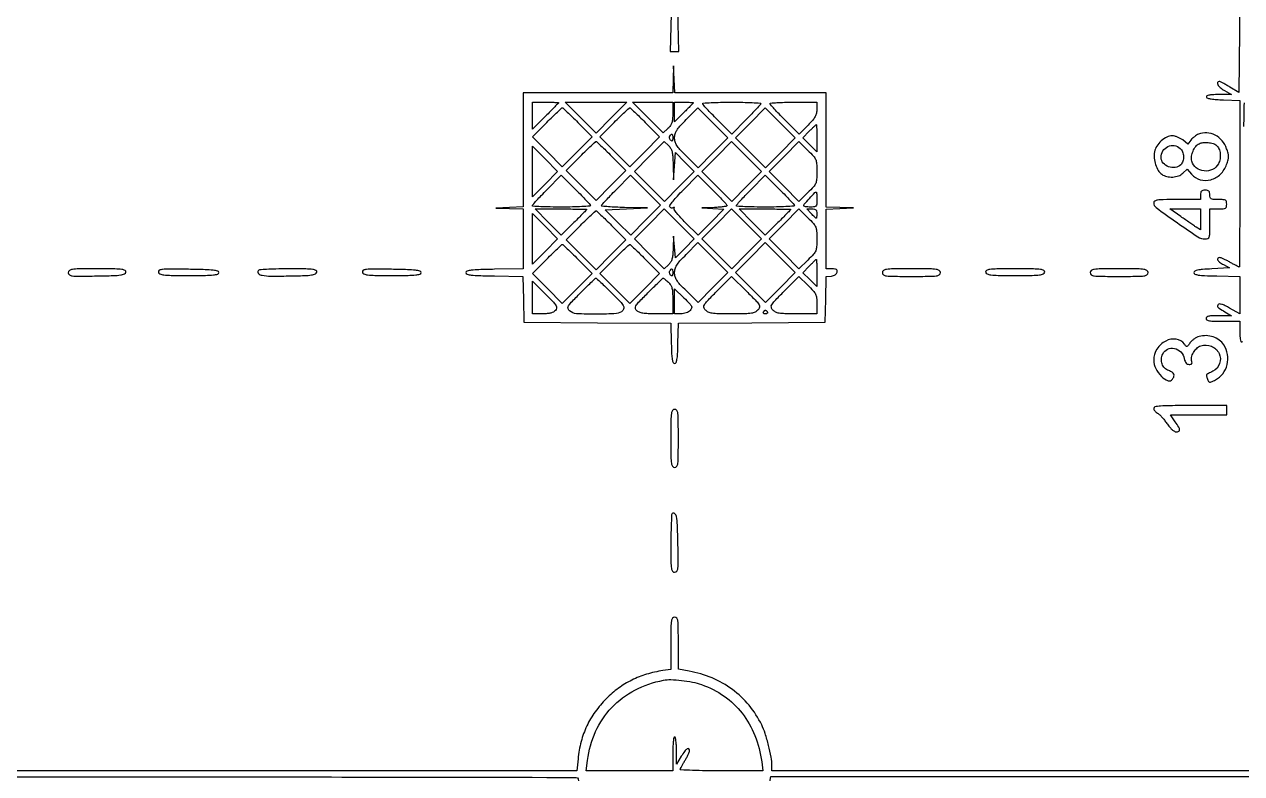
# Model space of a CAD drawing. Extents: x 0 to 836, y 5 to 589.
# Drawn here: x 194.6 to 249.7, y 197 to 230.8 of the extents above; entities that cross this region are included whole.
import ezdxf

# ---------------------------------------------------------------- set-up
doc = ezdxf.new("R2010")
doc.units = 0
doc.header["$MEASUREMENT"] = 0

msp = doc.modelspace()

# ---------------------------------------------------------------- linework, layer by layer
for points in [[(201.712326, 537.783562, -0.000001), (217.055896, 537.76491, -0.426088)], [(546.939, 229.3929, -0.000106), (546.943559, 250.949215, -0.000176), (546.957638, 269.095817, -0.000001), (546.976289, 285.583213, -0.415883)], [(836.0595, 588.6891), (420.497259, 588.710259, 0.000013), (261.145696, 588.714318, 0.000021), (126.989856, 588.708632), (4.934769, 588.698274, 0.19889), (4.878609, 588.675009, 0.198853), (4.855343, 588.618859), (4.83877, 516.273901, 0.000036), (4.826254, 436.744061, 0.000021), (4.8222, 342.282364), (4.8222, 95.946129), (4.469225, 95.920114, 0.031904), (4.160456, 95.877435, 0.315999), (4.075312, 95.787407, 0.415411), (4.137995, 95.703578, 0.035338), (4.43445, 95.6826), (4.8222, 95.6826), (4.8222, 50.2101), (4.8222, 4.7376), (420.462, 4.7376), (836.1018, 4.7376)], [(201.712326, 185.847562, -0.000001), (217.055896, 185.82891, -0.426088)], [(604.852986, 529.408162, -0.000002), (620.423836, 529.389509, -0.550615)], [(238.738155, 529.614638, -0.000002), (224.300981, 529.63329, -0.415836)], [(308.18842, 529.408162, -0.000002), (322.638019, 529.38951, -0.415836)], [(531.796111, 538.074638, -0.000002), (517.6951, 538.093291, -0.426056)], [(413.368417, 538.074638, -0.000002), (399.676779, 538.093291, -0.415815)], [(180.30375, 233.436491, -0.000037), (194.394891, 233.420726, -0.000061), (206.267293, 233.405114, -0.000001), (217.051222, 233.389599, -0.0589)], [(77.850638, 481.579418, -0.000002), (77.869294, 494.031443, -0.550517)], [(336.166934, 548.220763, -0.000002), (326.827688, 548.233536, -0.413812)], [(77.644162, 421.684687, -0.000002), (77.625507, 409.236574, -0.415775)], [(260.324089, 280.728444, -0.000002), (260.333986, 287.287743, -0.41377)], [(77.841889, 210.212758, -0.000002), (77.851786, 217.49274, -0.413814)], [(353.273145, 235.606241, -0.000004), (353.25667, 227.850838, -0.413589)], [(304.989363, 242.360362, -0.000006), (312.653939, 242.341698, -0.425725)], [(304.989363, 233.308162, -0.000006), (312.653939, 233.289498, -0.425725)], [(246.779884, 233.326633, -0.000009), (249.52495, 233.301758, -0.196554)], [(113.24454, 196.8219), (166.4357, 196.843117, -0.000076), (194.129329, 196.849978, -0.000422), (208.979583, 196.838892, -0.000018), (219.573002, 196.821664, -0.339554), (219.654984, 196.758517, -0.005474), (219.671246, 196.694514, -0.000736), (219.703767, 196.559527, -0.00085), (219.741804, 196.399412, -0.000716), (219.781561, 196.2297, 0.075333), (220.222458, 195.122809, 0.069307), (220.981489, 194.160464, 0.068572), (221.983103, 193.433781, 0.070968), (223.1325, 193.015501, 0.015857), (223.636266, 192.926116, 0.036107), (224.021422, 192.898448, 0.036146), (224.406305, 192.926491, 0.015922), (224.9091, 193.016339, 0.07402), (226.078511, 193.451767, 0.069028), (227.101823, 194.216936, 0.070107), (227.865049, 195.218987, 0.08096), (228.275628, 196.345973), (228.374113, 196.8642), (273.436809, 196.8642)], [(249.556869, 231.568853, -0.000815), (249.550023, 230.509432), (249.5277, 227.750808), (249.1261, 228.000804, 0.008772), (248.966093, 228.096555, 0.011749), (248.817545, 228.177364, 0.009014), (248.691696, 228.239198, 0.110108), (248.63965, 228.2508, 0.290106), (248.569233, 228.206189, 0.247719), (248.573185, 228.117004, 0.087242), (248.686122, 227.984002, 0.040002), (248.872878, 227.852695), (249.1893, 227.66609), (248.6112, 227.662345, 0.009126), (248.334838, 227.655509, 0.039013), (248.171225, 227.63562, 0.08811), (248.086138, 227.602155, 0.348167), (248.068127, 227.55285, 0.245891), (248.119079, 227.503569, 0.029679), (248.27621, 227.467247, 0.024548), (248.508059, 227.439586, 0.009086), (248.836577, 227.422656), (249.57, 227.398213), (249.57, 223.636806, -0.000839), (249.567581, 222.194493, -0.001399), (249.560111, 220.980313, -0.000079), (249.550172, 219.889109, -0.411502), (249.536335, 219.8754, -0.118776), (249.512961, 219.881032, -0.002401), (249.404405, 219.937229, -0.005535), (249.27802, 220.00522, -0.003675), (249.134485, 220.085881, 0.011167), (248.985764, 220.166549, 0.013731), (248.84339, 220.234832, 0.012176), (248.721804, 220.285579, 0.090598), (248.66055, 220.297381, 0.192997), (248.578819, 220.265524, 0.340288), (248.567757, 220.197762, 0.109392), (248.657425, 220.09388, 0.035201), (248.82975, 219.983323), (249.1047, 219.8331), (248.301, 219.7908, 0.00615), (247.885197, 219.763783, 0.03259), (247.65945, 219.731432, 0.069608), (247.536837, 219.687162, 0.27819), (247.4973, 219.6216, 0.308769), (247.543014, 219.554632, 0.05719), (247.695134, 219.51439, 0.026199), (247.977735, 219.488325, 0.004167), (248.53365, 219.470946), (249.57, 219.447192), (249.57, 218.603073), (249.57, 217.758953), (249.112102, 218.017375, 0.013355), (248.904597, 218.127284, 0.038063), (248.753147, 218.188531, 0.059741), (248.64844, 218.208546, 0.278577), (248.596031, 218.18167, 0.076687), (248.565711, 218.110057, 0.251534), (248.577785, 218.06185, 0.069626), (248.641279, 218.009071, 0.002903), (248.8932, 217.855078), (249.1893, 217.676432), (248.61825, 217.676116, 0.008923), (248.324885, 217.670718, 0.04577), (248.163578, 217.650003, 0.10575), (248.078316, 217.610909, 0.236826), (248.0472, 217.5489, 0.273642), (248.085075, 217.484877, 0.084509), (248.19525, 217.446675, 0.035355), (248.405014, 217.4268, 0.005946), (248.8086, 217.422), (249.57, 217.422), (249.57, 216.9567, 0.017105), (249.576104, 216.778334, 0.027868), (249.594851, 216.628082, 0.026982), (249.621519, 216.516109, 0.332234), (249.6546, 216.4914, 0.324203), (249.687596, 216.515308, 0.030638)], [(249.757838, 226.216795, -0.000282), (249.776652, 227.293067, -0.421127)], [(273.465667, 197.118), (228.42, 197.118), (228.418531, 197.35065, 0.043873), (228.382351, 197.734397, 0.015954), (228.266418, 198.268878, 0.016173), (228.114019, 198.803193, 0.036222), (227.956535, 199.194522, 0.059134), (227.386499, 200.077732, 0.060864), (226.630461, 200.793356, 0.060105), (225.715275, 201.312869, 0.055235), (224.67645, 201.61821), (224.19, 201.704479), (224.19, 202.879839, 0.002456), (224.186373, 203.61844, 0.0333), (224.165805, 203.88713, 0.12777), (224.114843, 204.008636, 0.234011), (224.0208, 204.0552, 0.234211), (223.926748, 204.008587, 0.127626), (223.875791, 203.88693, 0.033257), (223.855226, 203.617907, 0.002451), (223.8516, 202.878236), (223.8516, 201.701272), (223.49205, 201.645712, 0.034899), (222.750873, 201.477569, 0.041812), (222.085641, 201.214617, 0.042614), (221.483865, 200.849642, 0.038779), (220.931976, 200.37731, 0.040409), (220.428066, 199.784631, 0.046108), (220.050733, 199.143131, 0.045737), (219.795099, 198.43876, 0.038678), (219.65364, 197.658792), (219.598234, 197.118), (166.481117, 197.118)], [(164.7585, 185.8662, -0.000114), (184.822427, 185.861641, -0.00019)]]:
    msp.add_lwpolyline(points, format="xyb")
msp.add_lwpolyline([(223.870889, 231.31755), (223.827127, 229.6044), (224.022032, 229.6044), (224.216938, 229.6044), (224.16343, 231.5079)])
for points in [[(223.95301, 228.35655), (223.9362, 227.7432), (220.5522, 227.7432), (217.1682, 227.7432), (217.1682, 225.166606), (217.1682, 222.590013), (216.55485, 222.560816), (215.9415, 222.53162), (216.55485, 222.51481), (217.1682, 222.498), (217.1682, 221.146603), (217.1682, 219.795207), (215.87805, 219.771853, 0.003143), (215.174777, 219.754701, 0.021321), (214.827967, 219.729232, 0.043757), (214.639019, 219.690262, 0.331373), (214.5879, 219.6216, 0.331183), (214.63897, 219.552954, 0.043874), (214.827534, 219.513974, 0.021361), (215.173688, 219.488505, 0.003151), (215.875464, 219.47136), (217.163027, 219.448021), (217.186764, 218.41386), (217.2105, 217.3797), (220.528198, 217.357571), (223.845896, 217.335441), (223.869898, 216.426971, 0.00497), (223.887419, 215.945243, 0.029585), (223.913898, 215.695062, 0.065863), (223.954822, 215.560935, 0.293823), (224.0208, 215.5185, 0.293823), (224.086778, 215.560935, 0.065863), (224.127702, 215.695062, 0.029585), (224.154181, 215.945243, 0.00497), (224.171702, 216.426971), (224.195704, 217.335441), (227.513402, 217.357571), (230.8311, 217.3797), (230.854811, 218.410678), (230.878522, 219.441656), (231.107887, 219.468178, 0.051334), (231.202909, 219.489197, 0.069009), (231.281877, 219.528133, 0.080854), (231.337738, 219.580933, 0.116723), (231.36533, 219.64275, 0.098731), (231.364655, 219.714438, 0.201779), (231.333262, 219.759891, 0.117421), (231.263084, 219.784272, 0.025155), (231.133403, 219.7908), (230.8734, 219.7908), (230.8734, 221.140694), (230.8734, 222.490587), (231.48675, 222.519784), (232.1001, 222.54898), (231.48675, 222.56579), (230.8734, 222.5826), (230.8734, 225.1629), (230.8734, 227.7432), (227.450806, 227.7432), (224.028213, 227.7432), (223.999016, 228.35655), (223.96982, 228.9699)], [(218.7756, 227.296781, -0.194302), (218.769159, 227.280832, -0.000516), (218.601641, 227.107616, -0.003019), (218.410437, 226.912684, -0.001865), (218.1834, 226.6857), (217.5912, 226.098038), (217.5912, 226.709119), (217.5912, 227.3202), (218.1834, 227.3202, -0.003706), (218.410476, 227.318517, -0.006175), (218.601641, 227.313321, -0.001528), (218.76651, 227.306296, -0.400909)], [(223.9362, 226.827347, -0.015521), (223.927726, 226.554443, -0.059447), (223.8972, 226.387477, -0.081675), (223.833997, 226.260733, -0.047797), (223.721729, 226.133009), (223.507258, 225.931524), (222.81292, 226.625862), (222.118582, 227.3202), (223.027391, 227.3202), (223.9362, 227.3202)], [(224.8668, 227.29587, -0.192405), (224.860286, 227.279569, -0.001068), (224.742544, 227.156299, -0.004361), (224.605956, 227.016372, -0.002731), (224.4438, 226.8549), (224.0208, 226.438261), (224.0208, 226.87923), (224.0208, 227.3202), (224.4438, 227.3202, -0.005392), (224.605995, 227.318451, -0.008972), (224.742544, 227.313053, -0.003201), (224.857644, 227.305693, -0.393782)], [(227.9124, 227.258622, -0.183897), (227.89709, 227.218404, -0.002578), (227.720369, 227.021968, -0.006796), (227.509239, 226.795954, -0.004375), (227.258679, 226.539465), (226.604957, 225.881887), (225.947379, 226.535609, -0.004676), (225.695346, 226.790894, -0.007234), (225.482964, 227.016521, -0.002893), (225.305997, 227.212323, -0.184328), (225.2898, 227.254765, -0.39688), (225.314756, 227.281254, -0.002421), (225.674994, 227.300979, -0.007788), (226.098293, 227.315497, -0.004677), (226.6011, 227.3202, -0.004401), (227.103909, 227.315774, -0.00733), (227.527206, 227.302111, -0.002147), (227.888795, 227.283575, -0.398046)], [(230.4504, 227.005856, -0.052239), (230.43147, 226.825162, -0.074575), (230.375105, 226.67434, -0.053097), (230.261667, 226.512934, -0.014781), (230.051083, 226.286099), (229.651766, 225.880685), (228.993583, 226.535008, -0.004672), (228.741318, 226.790524, -0.007228), (228.528741, 227.016345, -0.002889), (228.3516, 227.21232, -0.184343), (228.3354, 227.254765, -0.39196), (228.359834, 227.281146, -0.003693), (228.646041, 227.300979, -0.009649), (228.987415, 227.315496, -0.005801), (229.3929, 227.3202), (230.4504, 227.3202)], [(219.644791, 226.408821), (220.298513, 225.751243), (219.621657, 225.078356), (218.9448, 224.405469), (218.267943, 225.078356), (217.591087, 225.751243), (218.244809, 226.408821, -0.00331), (218.498735, 226.660887, -0.005234), (218.720091, 226.873236, -0.001538), (218.914065, 227.054337, -0.189215), (218.9448, 227.0664, -0.189215), (218.975535, 227.054337, -0.001538), (219.169509, 226.873236, -0.005234), (219.390865, 226.660887, -0.00331)], [(222.690391, 226.408821), (223.344113, 225.751243), (222.667257, 225.078356), (221.9904, 224.405469), (221.313543, 225.078356), (220.636687, 225.751243), (221.290409, 226.408821, -0.00331), (221.544335, 226.660887, -0.005234), (221.765691, 226.873236, -0.001538), (221.959665, 227.054337, -0.189215), (221.9904, 227.0664, -0.189215), (222.021135, 227.054337, -0.001538), (222.215109, 226.873236, -0.005234), (222.436465, 226.660887, -0.00331)], [(225.755915, 225.036819), (225.082559, 224.359491), (224.551679, 224.885652, -0.009627), (224.26406, 225.181906, -0.044566), (224.11741, 225.369976, -0.074873), (224.04544, 225.529531, -0.068676), (224.0208, 225.70808, -0.068805), (224.045475, 225.886541, -0.073152), (224.11756, 226.0476, -0.043843), (224.263779, 226.238154, -0.0097), (224.548004, 226.536279), (225.075207, 227.068211), (225.752239, 226.391179), (226.42927, 225.714148)], [(230.4504, 225.69306), (230.4504, 225.08112), (230.136157, 225.395363), (229.821913, 225.709607), (230.110452, 226.007303, -0.004162), (230.222905, 226.121409, -0.006502), (230.321784, 226.217552, -0.002324), (230.407938, 226.298413, -0.189487), (230.424696, 226.305, -0.399971), (230.43513, 226.295064, -0.001722), (230.442849, 226.125243, -0.006558), (230.448553, 225.927705, -0.003937)], [(223.9362, 225.69588, -0.02285), (223.932218, 225.60879, -0.178281), (223.91505, 225.572721, -0.339454), (223.886596, 225.569313, -0.062607), (223.842051, 225.603909, -0.074436), (223.810337, 225.646791, -0.072722), (223.792256, 225.697418, -0.077894), (223.790121, 225.747799, -0.11056), (223.804744, 225.790029, -0.044558), (223.863332, 225.868288, -0.382301), (223.903288, 225.872652, -0.217734), (223.930245, 225.825626, -0.022936)], [(247.7088, 225.876089, 0.040601), (247.617762, 225.830059, 0.025244), (247.518917, 225.76247, 0.025261), (247.427541, 225.685388, 0.041172), (247.359389, 225.610334), (247.221478, 225.430769), (246.98843, 225.614085, 0.041994), (246.881907, 225.684268, 0.031509), (246.754544, 225.743551, 0.032216), (246.626653, 225.784269, 0.061032), (246.519482, 225.7974, 0.115061), (246.27228, 225.73975, 0.06786), (246.019723, 225.569278, 0.066547), (245.816717, 225.332448, 0.097887), (245.715196, 225.078714, 0.070335), (245.702578, 224.798533, 0.054064), (245.764526, 224.498267, 0.056256), (245.883777, 224.233983, 0.106277), (246.042098, 224.063362, 0.09583), (246.265662, 223.963542, 0.070962), (246.535983, 223.939917, 0.07178), (246.798863, 223.99261, 0.103631), (247.000626, 224.115665), (247.191657, 224.295129), (247.386911, 224.068133, 0.147366), (247.779631, 223.817626, 0.137488), (248.257135, 223.816711, 0.126484), (248.69545, 224.069411, 0.115756), (248.975191, 224.510008, 0.020624), (249.038549, 224.71929, 0.063266), (249.057183, 224.865965, 0.063773), (249.038481, 225.011999, 0.0212), (248.975191, 225.218686, 0.090468), (248.768512, 225.579675, 0.0982), (248.452682, 225.832263, 0.103829), (248.07955, 225.936297, 0.113473)], [(221.167591, 224.886021), (221.821313, 224.228443), (221.144457, 223.555556), (220.4676, 222.882669), (219.790743, 223.555556), (219.113887, 224.228443), (219.767609, 224.886021, -0.00331), (220.021535, 225.138087, -0.005234), (220.242891, 225.350436, -0.001538), (220.436865, 225.531537, -0.189215), (220.4676, 225.5436, -0.189215), (220.498335, 225.531537, -0.001538), (220.692309, 225.350436, -0.005234), (220.913665, 225.138087, -0.00331)], [(223.951441, 224.492503), (223.966683, 223.8093), (224.014891, 224.426632), (224.0631, 225.043965), (224.483515, 224.616378), (224.903929, 224.188792), (224.23103, 223.511922), (223.55813, 222.835052), (222.88133, 223.511852), (222.20453, 224.188652), (222.876355, 224.864442), (223.548181, 225.540231), (223.742191, 225.357968, -0.066796), (223.845459, 225.231102, -0.078308), (223.904887, 225.087962, -0.045029), (223.936131, 224.877282, -0.008732)], [(230.4504, 224.19, -0.014084), (230.440336, 223.832809, -0.086296), (230.398737, 223.653936, -0.084884), (230.29898, 223.498309, -0.013397), (230.04611, 223.235528), (229.641819, 222.837317), (228.969444, 223.513658), (228.297069, 224.19), (228.969444, 224.866342), (229.641819, 225.542683), (230.04611, 225.144472, -0.013397), (230.29898, 224.881691, -0.084884), (230.398737, 224.726064, -0.086296), (230.440336, 224.547191, -0.014084)], [(246.877289, 225.234388, -0.118575), (246.984743, 225.077047, -0.083649), (247.026664, 224.866165, -0.083894), (246.997152, 224.653791, -0.12056), (246.899057, 224.492143, -0.162803), (246.652576, 224.369217, -0.124244), (246.35088, 224.401735, -0.128391), (246.107781, 224.571632, -0.178211), (246.0168, 224.818788, -0.135448), (246.098798, 225.115928, -0.146623), (246.319856, 225.318225, -0.151685), (246.609609, 225.36168, -0.146881)], [(248.520149, 225.368052, -0.123536), (248.630404, 225.217546, -0.07207), (248.684436, 224.999146, -0.067321), (248.675781, 224.757491, -0.076904), (248.602255, 224.538369, -0.161215), (248.339229, 224.28134, -0.139327), (247.957698, 224.212971, -0.141499), (247.601548, 224.355506, -0.167303), (247.40446, 224.658012, -0.094967), (247.392197, 224.874668, -0.066413), (247.456539, 225.111328, -0.067639), (247.578553, 225.318071, -0.109922), (247.735972, 225.446308, -0.091528), (247.913635, 225.497797, -0.049791), (248.14159, 225.497805, -0.049978), (248.363017, 225.453072, -0.098697)], [(220.2138, 222.648035, -0.39688), (220.188844, 222.621546, -0.002421), (219.828606, 222.601821, -0.007788), (219.405307, 222.587303, -0.004677), (218.9025, 222.5826, -0.004401), (218.399691, 222.587026, -0.00733), (217.976394, 222.600689, -0.002147), (217.614805, 222.619225, -0.398046), (217.5912, 222.644178, -0.183897), (217.60651, 222.684396, -0.002578), (217.783231, 222.880832, -0.006796), (217.994361, 223.106846, -0.004375), (218.244921, 223.363335), (218.898643, 224.020913), (219.556221, 223.367191, -0.004676), (219.808254, 223.111906, -0.007234), (220.020636, 222.886279, -0.002893), (220.197603, 222.690477, -0.184328)], [(222.710239, 221.991143), (222.036807, 221.313738), (221.460959, 221.884719), (220.885112, 222.4557), (221.839606, 222.502275), (222.7941, 222.54885), (221.75775, 222.565725, -0.005568), (221.360378, 222.576623, -0.009251), (221.025828, 222.595732, -0.003399), (220.744468, 222.618956, -0.388336), (220.7214, 222.644178, -0.183912), (220.736712, 222.684399, -0.002573), (220.913611, 222.881013, -0.00679), (221.124939, 223.107226, -0.004371), (221.375735, 223.363952), (222.03007, 224.022148), (222.70687, 223.345348), (223.38367, 222.668548)], [(226.3896, 222.648035, -0.359867), (226.367616, 222.621445, -0.011851), (226.221854, 222.597122, -0.017668), (226.037486, 222.577448, -0.010744), (225.81855, 222.566603), (225.2475, 222.550607), (225.748219, 222.519656), (226.248938, 222.488705), (225.665816, 221.901079), (225.082693, 221.313454), (224.513585, 221.878202, -0.011094), (224.299141, 222.10066, -0.01759), (224.126702, 222.301405, -0.011885), (223.997731, 222.470796, -0.304017), (223.99571, 222.525846, 0.050394), (224.009472, 222.554129, 0.351138), (224.004919, 222.567721, 0.251269), (223.987732, 222.569097, 0.035289), (223.955117, 222.551991, -0.102311), (223.915599, 222.537581, -0.098657), (223.87306, 222.53975, -0.097141), (223.834075, 222.558164, -0.095859), (223.80472, 222.590011, -0.30164), (223.806838, 222.655474, -0.013178), (223.951072, 222.847337, -0.017925), (224.150933, 223.081361, -0.009947), (224.410296, 223.352847), (225.074443, 224.020913), (225.732021, 223.367191, -0.004676), (225.984054, 223.111906, -0.007234), (226.196436, 222.886279, -0.002893), (226.373403, 222.690477, -0.184328)], [(229.4352, 222.648035, -0.39688), (229.410244, 222.621546, -0.002421), (229.050006, 222.601821, -0.007788), (228.626707, 222.587303, -0.004677), (228.1239, 222.5826, -0.004401), (227.621091, 222.587026, -0.00733), (227.197794, 222.600689, -0.002147), (226.836205, 222.619225, -0.398046), (226.8126, 222.644178, -0.183897), (226.82791, 222.684396, -0.002578), (227.004631, 222.880832, -0.006796), (227.215761, 223.106846, -0.004375), (227.466321, 223.363335), (228.120043, 224.020913), (228.777621, 223.367191, -0.004676), (229.029654, 223.111906, -0.007234), (229.242036, 222.886279, -0.002893), (229.419003, 222.690477, -0.184328)], [(230.4504, 222.921, -0.01583), (230.443646, 222.707721, -0.165362), (230.410744, 222.627921, -0.192545), (230.338308, 222.590987, -0.022778), (230.1543, 222.5826, -0.018895), (230.040802, 222.586891, -0.03063), (229.945179, 222.600055, -0.031618), (229.874846, 222.618861, -0.322069), (229.8582, 222.642022, -0.183736), (229.883407, 222.708302, -0.003902), (230.12176, 222.972167, -0.003613), (230.365359, 223.233825, -0.20633), (230.424696, 223.2594, -0.385844), (230.435012, 223.250047, -0.005503), (230.442849, 223.159995, -0.011831), (230.448552, 223.050753, -0.007122)], [(247.7934, 223.1325), (247.7934, 222.921), (246.7359, 222.921, 0.003205), (246.109306, 222.916984, 0.032111), (245.848321, 222.896843, 0.102973), (245.723788, 222.851887, 0.260443), (245.6784, 222.770661, 0.239123), (245.785613, 222.559299, 0.005433), (246.732729, 221.881612, 0.007285), (247.675425, 221.242703, 0.146296), (248.004207, 221.1444, 0.092874), (248.127301, 221.167463, 0.227966), (248.188619, 221.233009, 0.071609), (248.212458, 221.379939, 0.004467), (248.2164, 221.8212), (248.2164, 222.498), (248.5971, 222.498, 0.012699), (248.823818, 222.503759, 0.114574), (248.91858, 222.5309, 0.210352), (248.963789, 222.590488, 0.058662), (248.9778, 222.7095, 0.058662), (248.963789, 222.828512, 0.210352), (248.91858, 222.8881, 0.114574), (248.823818, 222.915241, 0.012699), (248.5971, 222.921, -0.012699), (248.370382, 222.926759, -0.114574), (248.27562, 222.9539, -0.210352), (248.230411, 223.013488, -0.058662), (248.2164, 223.1325, 0.045527), (248.206608, 223.239816, 0.152009), (248.1741, 223.3017, 0.152009), (248.112216, 223.334208, 0.045527), (248.0049, 223.344, 0.045527), (247.897584, 223.334208, 0.152009), (247.8357, 223.3017, 0.152009), (247.803192, 223.239816, 0.045527)], [(220.0446, 222.474581, -0.194103), (220.038173, 222.458649, -0.00055), (219.876209, 222.290941, -0.003116), (219.691122, 222.10208, -0.001927), (219.471353, 221.882308), (218.898107, 221.313454), (218.310372, 221.905727), (217.722638, 222.498), (218.883619, 222.498, -0.00189), (219.328796, 222.496317, -0.003152), (219.703562, 222.491121, -0.0004), (220.035223, 222.484165, -0.407852)], [(221.167591, 221.755821), (221.821313, 221.098243), (221.144457, 220.425356), (220.4676, 219.752469), (219.790743, 220.425356), (219.113887, 221.098243), (219.767609, 221.755821, -0.00331), (220.021535, 222.007887, -0.005234), (220.242891, 222.220236, -0.001538), (220.436865, 222.401337, -0.189215), (220.4676, 222.4134, -0.189215), (220.498335, 222.401337, -0.001538), (220.692309, 222.220236, -0.005234), (220.913665, 222.007887, -0.00331)], [(224.48418, 220.71854), (224.0631, 220.290121), (224.013872, 220.780711), (223.964644, 221.2713), (223.950422, 220.714997, -0.012998), (223.934922, 220.41461, -0.049355), (223.902022, 220.2298, -0.074216), (223.841957, 220.096363, -0.061447), (223.742191, 219.976432), (223.548181, 219.794169), (222.877025, 220.469285), (222.205869, 221.1444), (222.87937, 221.821874), (223.55287, 222.499348), (224.229065, 221.823153), (224.90526, 221.146959)], [(229.266, 222.474581, -0.194103), (229.259573, 222.458649, -0.00055), (229.097609, 222.290941, -0.003116), (228.912522, 222.10208, -0.001927), (228.692753, 221.882308), (228.119507, 221.313454), (227.531772, 221.905727), (226.944038, 222.498), (228.105019, 222.498, -0.00189), (228.550196, 222.496317, -0.003152), (228.924962, 222.491121, -0.0004), (229.256623, 222.484165, -0.407852)], [(230.4504, 221.1444, -0.014084), (230.440336, 220.787209, -0.086296), (230.398737, 220.608336, -0.084884), (230.29898, 220.452709, -0.013397), (230.04611, 220.189928), (229.641819, 219.791717), (228.969444, 220.468058), (228.297069, 221.1444), (228.969444, 221.820742), (229.641819, 222.497083), (230.04611, 222.098872, -0.013397), (230.29898, 221.836091, -0.084884), (230.398737, 221.680464, -0.086296), (230.440336, 221.501591, -0.014084)], [(230.4504, 222.2865, -0.012232), (230.448416, 222.205413, -0.020157), (230.442306, 222.137128, -0.015163), (230.433739, 222.083995, -0.359543), (230.422847, 222.075, -0.184988), (230.405634, 222.081594, -0.005011), (230.345021, 222.137128, -0.009762), (230.27474, 222.205448, -0.006459), (230.1966, 222.2865), (229.997906, 222.498), (230.224153, 222.498, -0.03903), (230.341559, 222.488821, -0.150031), (230.406625, 222.457079, -0.160006), (230.440303, 222.395689, -0.04614)], [(247.7934, 222.02297), (247.7934, 221.54794), (247.596947, 221.676661, -0.00452), (247.490183, 221.748003, -0.001063), (247.312981, 221.869298, -0.001095), (247.109801, 222.009666, -0.001077), (246.906122, 222.151691), (246.41175, 222.498), (247.102575, 222.498), (247.7934, 222.498)], [(219.644791, 220.233021), (220.298513, 219.575443), (219.621657, 218.902556), (218.9448, 218.229669), (218.267943, 218.902556), (217.591087, 219.575443), (218.244809, 220.233021, -0.00331), (218.498735, 220.485087, -0.005234), (218.720091, 220.697436, -0.001538), (218.914065, 220.878537, -0.189215), (218.9448, 220.8906, -0.189215), (218.975535, 220.878537, -0.001538), (219.169509, 220.697436, -0.005234), (219.390865, 220.485087, -0.00331)], [(222.690391, 220.233021), (223.344113, 219.575443), (222.667257, 218.902556), (221.9904, 218.229669), (221.313543, 218.902556), (220.636687, 219.575443), (221.290409, 220.233021, -0.00331), (221.544335, 220.485087, -0.005234), (221.765691, 220.697436, -0.001538), (221.959665, 220.878537, -0.189215), (221.9904, 220.8906, -0.189215), (222.021135, 220.878537, -0.001538), (222.215109, 220.697436, -0.005234), (222.436465, 220.485087, -0.00331)], [(225.755915, 218.945619), (225.082559, 218.268291), (224.551679, 218.794452, -0.009627), (224.26406, 219.090706, -0.044566), (224.11741, 219.278776, -0.074873), (224.04544, 219.438331, -0.068676), (224.0208, 219.61688, -0.068805), (224.045475, 219.795341, -0.073152), (224.11756, 219.9564, -0.043843), (224.263779, 220.146954, -0.0097), (224.548004, 220.445079), (225.075207, 220.977011), (225.752239, 220.299979), (226.42927, 219.622948)], [(230.4504, 219.60186), (230.4504, 218.98992), (230.136157, 219.304163), (229.821913, 219.618407), (230.110452, 219.916103, -0.004162), (230.222905, 220.030209, -0.006502), (230.321784, 220.126352, -0.002324), (230.407938, 220.207213, -0.189487), (230.424696, 220.2138, -0.399971), (230.43513, 220.203864, -0.001722), (230.442849, 220.034043, -0.006558), (230.448553, 219.836505, -0.003937)], [(196.6104, 219.619397, 0.24262), (196.6596, 219.523972, 0.126764), (196.787732, 219.474785, 0.031064), (197.074317, 219.4598, 0.002061), (197.899483, 219.471347, 0.002804), (198.650594, 219.489167, 0.025016), (198.979829, 219.515347, 0.065668), (199.150058, 219.560726, 0.252541), (199.216986, 219.64275, 0.330137), (199.178055, 219.723739, 0.092921), (199.035673, 219.76773, 0.026279), (198.722275, 219.787123, 0.002314), (197.927903, 219.7908, 0.002087), (197.089972, 219.787303, 0.030265), (196.794121, 219.766898, 0.119511), (196.660842, 219.715624, 0.246211)], [(200.686896, 219.644877, 0.254619), (200.755419, 219.561665, 0.06885), (200.926897, 219.518651, 0.024594), (201.264088, 219.498695, 0.002484), (202.068259, 219.4947, 0.002852), (202.8148, 219.498958, 0.02054), (203.174143, 219.517835, 0.043181), (203.368422, 219.55316, 0.338235), (203.4207, 219.6216, 0.337736), (203.367938, 219.690801, 0.03994), (203.165443, 219.729352, 0.019978), (202.79558, 219.754668, 0.002885), (202.039337, 219.771777, 0.002076), (201.193654, 219.782516, 0.025531), (200.87137, 219.768809, 0.095115), (200.726829, 219.726742, 0.333659)], [(205.192744, 219.698829, 0.362859), (205.210041, 219.578353, 0.142614), (205.372629, 219.500072, 0.039903), (205.767533, 219.466173, 0.006123), (206.556413, 219.471205, 0.002888), (207.290083, 219.48911, 0.025518), (207.612986, 219.515388, 0.067043), (207.779979, 219.560907, 0.250335), (207.846191, 219.64275, 0.329521), (207.807382, 219.723708, 0.093362), (207.665585, 219.767722, 0.026378), (207.353324, 219.787121, 0.002325), (206.562096, 219.7908, 0.004799), (205.989343, 219.785303, 0.011967), (205.571082, 219.767252, 0.008478), (205.260265, 219.741076, 0.233154)], [(209.908285, 219.644932, 0.251212), (209.975728, 219.561955, 0.071206), (210.142255, 219.518742, 0.025348), (210.469801, 219.498725, 0.002588), (211.247359, 219.4947, 0.002964), (211.969334, 219.49898, 0.021179), (212.317993, 219.517899, 0.045119), (212.505997, 219.55342, 0.335246), (212.5575, 219.6216, 0.334881), (212.505483, 219.690556, 0.04165), (212.309282, 219.729302, 0.020579), (211.950103, 219.754692, 0.002999), (211.218427, 219.771832, 0.002151), (210.399387, 219.782578, 0.02635), (210.08673, 219.768853, 0.099142), (209.94715, 219.726562, 0.328399)], [(223.9362, 219.60468, -0.02285), (223.932218, 219.51759, -0.178281), (223.91505, 219.481521, -0.339454), (223.886596, 219.478113, -0.062607), (223.842051, 219.512709, -0.074436), (223.810337, 219.555591, -0.072722), (223.792256, 219.606218, -0.077894), (223.790121, 219.656599, -0.11056), (223.804744, 219.698829, -0.044558), (223.863332, 219.777088, -0.382301), (223.903288, 219.781452, -0.217734), (223.930245, 219.734426, -0.022936)], [(233.4114, 219.6216, 0.250083), (233.461969, 219.526818, 0.116079), (233.596462, 219.476279, 0.02996), (233.893374, 219.455932, 0.00213), (234.7227, 219.4524, 0.00213), (235.552026, 219.455932, 0.02996), (235.848937, 219.476279, 0.116079), (235.983431, 219.526818, 0.250083), (236.034, 219.6216, 0.250083), (235.983431, 219.716382, 0.116079), (235.848937, 219.766921, 0.02996), (235.552026, 219.787268, 0.00213), (234.7227, 219.7908, 0.00213), (233.893374, 219.787268, 0.02996), (233.596462, 219.766921, 0.116079), (233.461969, 219.716382, 0.250083)], [(238.080505, 219.64275, 0.254832), (238.147742, 219.561168, 0.068159), (238.316615, 219.518703, 0.024934), (238.646443, 219.498762, 0.002632), (239.418, 219.4947, 0.002632), (240.189557, 219.498762, 0.024934), (240.519385, 219.518703, 0.068159), (240.688258, 219.561168, 0.254832), (240.755495, 219.64275, 0.335991), (240.715419, 219.72404, 0.088793), (240.567356, 219.767799, 0.02535), (240.242919, 219.787144, 0.002216), (239.418, 219.7908, 0.002216), (238.593081, 219.787144, 0.02535), (238.268644, 219.767799, 0.088793), (238.120581, 219.72404, 0.335991)], [(242.802, 219.6216, 0.250083), (242.852569, 219.526818, 0.116079), (242.987062, 219.476279, 0.02996), (243.283974, 219.455932, 0.00213), (244.1133, 219.4524, 0.00213), (244.942626, 219.455932, 0.02996), (245.239537, 219.476279, 0.116079), (245.374031, 219.526818, 0.250083), (245.4246, 219.6216, 0.250083), (245.374031, 219.716382, 0.116079), (245.239537, 219.766921, 0.02996), (244.942626, 219.787268, 0.00213), (244.1133, 219.7908, 0.00213), (243.283974, 219.787268, 0.02996), (242.987062, 219.766921, 0.116079), (242.852569, 219.716382, 0.250083)], [(218.633494, 217.912797, -0.085005), (218.543399, 217.842058, -0.060899), (218.423959, 217.795129, -0.044596), (218.263171, 217.768587, -0.018618), (218.043388, 217.7604), (217.5912, 217.7604), (217.5912, 218.498381), (217.5912, 219.236362), (218.181306, 218.650778, -0.004636), (218.542426, 218.285718, -0.055298), (218.66405, 218.129077, -0.179669), (218.685378, 218.020628, -0.144546)], [(221.16145, 218.71635, -0.004145), (221.56312, 218.31036, -0.049961), (221.699814, 218.1385, -0.168757), (221.727773, 218.023109, -0.161102), (221.67896, 217.91265, -0.19588), (221.388705, 217.773023, -0.014413), (220.488023, 217.743574, -0.015267), (219.589951, 217.767531, -0.171235), (219.265484, 217.903332, -0.151641), (219.203013, 218.008924, -0.199808), (219.220783, 218.118228, -0.05311), (219.349507, 218.283503, -0.003657), (219.764438, 218.707032, -0.00302), (220.019308, 218.960328, -0.004798), (220.240827, 219.173699, -0.001295), (220.435427, 219.356623, -0.190218), (220.463744, 219.3678, -0.188666), (220.492112, 219.356701, -0.001307), (220.68619, 219.176436, -0.004806), (220.907194, 218.966072, -0.003027)], [(223.740397, 219.183853, -0.061582), (223.844293, 219.058889, -0.083095), (223.90209, 218.923987, -0.049868), (223.929255, 218.730266, -0.009917), (223.9362, 218.380153), (223.9362, 217.7604), (223.202611, 217.7604, -0.008758), (222.828248, 217.766958, -0.030995), (222.589139, 217.790224, -0.049682), (222.426302, 217.833238, -0.09479), (222.311084, 217.903332, -0.151641), (222.248613, 218.008924, -0.199808), (222.266383, 218.118228, -0.05311), (222.395107, 218.283503, -0.003657), (222.810038, 218.707032, -0.002765), (223.064655, 218.960334, -0.004411), (223.285375, 219.173699, -0.001097), (223.479721, 219.35747, -0.191087), (223.505763, 219.3678, -0.158456), (223.52926, 219.360162, -0.009073), (223.590705, 219.313766, -0.013118), (223.662561, 219.254324, -0.009207)], [(227.789014, 217.933483, -0.100062), (227.661061, 217.839055, -0.073036), (227.491328, 217.788312, -0.032035), (227.208259, 217.765437, -0.004148), (226.6011, 217.7604, -0.004158), (225.994873, 217.765442, -0.031899), (225.711405, 217.788285, -0.072566), (225.541446, 217.83883, -0.10066), (225.413815, 217.932787, -0.122971), (225.348186, 218.055578, -0.200635), (225.365558, 218.170621, -0.055773), (225.492911, 218.335624, -0.003427), (225.928139, 218.779461), (226.59847, 219.453748), (227.272061, 218.780157, -0.0034), (227.710247, 218.335972, -0.05597), (227.837842, 218.17156, -0.202118), (227.855124, 218.056663, -0.1221)], [(230.4504, 218.20773), (230.4504, 217.7604), (229.532912, 217.7604, -0.005049), (229.001962, 217.765762, -0.034771), (228.742288, 217.78912, -0.074519), (228.582599, 217.839919, -0.094904), (228.459415, 217.932787, -0.122737), (228.393734, 218.055539, -0.200777), (228.411014, 218.170474, -0.055862), (228.53813, 218.33524, -0.003433), (228.972613, 218.778329), (229.641819, 219.451483), (230.04611, 219.053272, -0.013439), (230.286757, 218.80315, -0.073434), (230.391307, 218.647881, -0.087979), (230.437374, 218.481756, -0.023754)], [(224.725122, 217.913271, -0.076113), (224.650138, 217.852224, -0.04586), (224.546171, 217.803315, -0.04308), (224.426424, 217.77121, -0.043988), (224.303788, 217.7604), (224.0208, 217.7604), (224.0208, 218.32827), (224.0208, 218.896139), (224.442134, 218.481141, -0.006716), (224.698013, 218.222248, -0.076096), (224.780793, 218.104863, -0.204865), (224.786043, 218.014726, -0.09771)], [(228.2085, 217.845, -0.146489), (228.21713, 217.812903, -0.191582), (228.205217, 217.785251, -0.134005), (228.172514, 217.766572, -0.063222), (228.1239, 217.7604, -0.063222), (228.075286, 217.766572, -0.134005), (228.042583, 217.785251, -0.191582), (228.03067, 217.812903, -0.146489), (228.0393, 217.845, -0.025622), (228.061688, 217.877389, -0.032351), (228.085719, 217.904749, -0.033983), (228.108105, 217.924282, -0.163822), (228.1239, 217.9296, -0.163822), (228.139695, 217.924282, -0.033983), (228.162081, 217.904749, -0.032351), (228.186112, 217.877389, -0.025622)], [(247.73039, 216.734389, 0.048999), (247.615122, 216.688869, 0.03454), (247.495763, 216.61682, 0.035001), (247.390178, 216.53107, 0.05974), (247.31714, 216.444247, -0.011552), (247.226182, 216.312186, -0.189773), (247.181861, 216.283811, -0.271529), (247.13886, 216.298824, -0.023408), (247.064874, 216.394585, 0.211093), (246.698613, 216.615981, 0.153403), (246.223769, 216.53114, 0.129568), (245.82514, 216.167931, 0.144874), (245.678716, 215.670751, 0.118743), (245.769088, 215.297769, 0.075627), (246.031631, 214.933921, 0.104789), (246.326489, 214.73822, 0.360451), (246.529163, 214.80421, 0.058537), (246.594489, 214.940426, 0.187349), (246.590514, 215.039302, 0.160649), (246.518991, 215.11936, 0.040558), (246.359018, 215.195063, -0.107945), (246.17718, 215.313156, -0.108648), (246.06166, 215.496064, -0.103734), (246.030382, 215.717804, -0.090479), (246.087786, 215.945405, -0.175419), (246.30212, 216.164317, -0.166765), (246.61208, 216.201117, -0.150308), (246.90329, 216.03796, -0.142024), (247.060464, 215.73573, 0.036534), (247.093834, 215.615358, 0.090483), (247.139454, 215.536404, 0.120338), (247.200868, 215.491922, 0.097136), (247.28103, 215.4762, 0.049538), (247.354426, 215.48349, 0.157244), (247.396954, 215.507274, 0.197701), (247.411969, 215.547338, 0.083848), (247.400411, 215.604619, -0.147101), (247.386672, 215.789188, -0.075242), (247.470991, 216.007874, -0.072203), (247.622037, 216.201547, -0.107624), (247.804555, 216.313412, -0.182238), (248.284562, 216.301365, -0.185988), (248.632115, 215.975382, -0.197143), (248.659847, 215.516398, -0.195315), (248.357405, 215.16787, 0.002093), (248.25309, 215.114292, 0.003032), (248.16145, 215.06603, 0.001553), (248.084159, 215.024415, 0.050235), (248.066533, 215.012423, 0.2614), (248.060538, 214.996578, 0.016535), (248.069921, 214.945813, 0.020895), (248.086403, 214.883257, 0.013728), (248.11032, 214.812709, 0.039093), (248.159135, 214.706959, 0.24682), (248.207285, 214.675672, 0.130591), (248.280355, 214.688023, 0.008927), (248.471688, 214.779277, 0.116211), (248.805877, 215.057499, 0.103036), (248.998917, 215.467754, 0.100295), (249.014905, 215.930576, 0.104035), (248.848389, 216.356459, 0.088767), (248.642798, 216.574025, 0.077816), (248.365268, 216.718968, 0.07552), (248.048791, 216.774998, 0.075811)], [(245.6784, 213.491077, 0.110466), (245.690463, 213.437142, 0.05568), (245.727165, 213.377457, 0.051341), (245.780912, 213.32149, 0.052961), (245.844409, 213.278308, -0.067746), (245.925238, 213.219784, -0.017359), (246.038337, 213.104103, -0.017357), (246.159341, 212.961802, -0.016837), (246.271473, 212.810031, 0.023326), (246.389764, 212.654196, 0.036879), (246.506444, 212.533781, 0.043967), (246.612908, 212.45459, 0.138798), (246.697664, 212.4306, 0.101146), (246.813599, 212.454295, 0.326928), (246.851412, 212.518007, 0.112736), (246.811182, 212.639064, 0.012718), (246.65385, 212.884094), (246.444899, 213.192), (247.71135, 213.192), (248.9778, 213.192), (248.9778, 213.4035), (248.9778, 213.615), (247.3281, 213.615, 0.002317), (246.420888, 213.610797, 0.016429), (245.981104, 213.592261, 0.029197), (245.734561, 213.559187, 0.359108)], [(223.8516, 212.1345, 0.00213), (223.855132, 211.305174, 0.02996), (223.875479, 211.008263, 0.116079), (223.926018, 210.873769, 0.250083), (224.0208, 210.8232, 0.250083), (224.115582, 210.873769, 0.116079), (224.166121, 211.008263, 0.02996), (224.186468, 211.305174, 0.00213), (224.19, 212.1345, 0.00213), (224.186468, 212.963826, 0.02996), (224.166121, 213.260738, 0.116079), (224.115582, 213.395231, 0.250083), (224.0208, 213.4458, 0.250083), (223.926018, 213.395231, 0.116079), (223.875479, 213.260738, 0.02996), (223.855132, 212.963826, 0.00213)], [(223.909763, 208.738162, 0.185328), (223.8863, 208.685469, 0.002379), (223.868685, 208.316033, 0.006531), (223.855802, 207.884207, 0.004191), (223.8516, 207.3828, 0.00213), (223.855111, 206.558603, 0.030712), (223.875544, 206.266867, 0.121094), (223.926864, 206.135466, 0.244038), (224.022948, 206.0856, 0.246944), (224.118525, 206.13587, 0.123411), (224.167587, 206.267484, 0.03022), (224.182545, 206.561613, 0.001991), (224.170998, 207.411093, 0.005543), (224.14787, 208.217851, 0.038675), (224.10185, 208.609201, 0.175575), (224.020717, 208.743948, 0.384018)], [(225.238284, 201.012771, -0.070181), (226.259074, 200.492321, -0.074448), (227.072936, 199.718396, -0.071824), (227.645834, 198.71437, -0.059064), (227.959935, 197.51985), (228.016212, 197.118), (226.145406, 197.118, -0.003179), (225.428231, 197.122559, -0.005309), (224.824925, 197.136638, -0.001133), (224.301082, 197.155618, -0.415124), (224.27724, 197.18145, -0.10382), (224.287323, 197.221188, -0.007062), (224.34033, 197.325667, -0.009869), (224.408279, 197.449055, -0.007234), (224.488307, 197.5833, 0.012708), (224.568141, 197.720615, 0.015414), (224.635635, 197.853359, 0.01405), (224.685373, 197.967339, 0.095102), (224.697167, 198.02745, 0.218217), (224.66106, 198.107101, 0.339983), (224.589356, 198.111412, 0.086405), (224.469961, 197.996154, 0.02268), (224.322495, 197.77365), (224.107001, 197.4141), (224.1062, 198.02745, 0.012065), (224.100036, 198.269755, 0.0222), (224.081533, 198.466112, 0.01921), (224.055289, 198.613035, 0.352506), (224.0208, 198.6408, 0.365646), (223.985203, 198.610751, 0.014491), (223.9597, 198.4293, 0.018502), (223.941844, 198.187321, 0.009164), (223.9362, 197.8794), (223.9362, 197.118), (221.980652, 197.118), (220.025104, 197.118), (220.084113, 197.590287, -0.075458), (220.450575, 198.889467, -0.083404), (221.178565, 199.972089, -0.082949), (222.224127, 200.761778, -0.073607), (223.5132, 201.209667, -0.055093), (223.851885, 201.235926, -0.02024), (224.33105, 201.200803, -0.02047), (224.82853, 201.123284, -0.033976)]]:
    msp.add_lwpolyline(points, format="xyb", close=True)
for points in [[(221.164909, 226.622891), (220.4676, 225.925582), (219.770291, 226.622891), (219.072982, 227.3202), (220.4676, 227.3202), (221.862218, 227.3202)], [(228.8007, 225.036), (228.12653, 224.357852), (227.44973, 225.034652), (226.77293, 225.711452), (227.4471, 226.3896), (228.12127, 227.067748), (228.79807, 226.390948), (229.47487, 225.714148)], [(218.161467, 223.619733), (217.5912, 223.049467), (217.5912, 224.19), (217.5912, 225.330533), (218.161467, 224.760267), (218.731733, 224.19)], [(227.2779, 223.5132), (226.60373, 222.835052), (225.92693, 223.511852), (225.25013, 224.188652), (225.9243, 224.8668), (226.59847, 225.544948), (227.27527, 224.868148), (227.95207, 224.191348)], [(227.2779, 220.4676), (226.60373, 219.789452), (225.92693, 220.466252), (225.25013, 221.143052), (225.9243, 221.8212), (226.59847, 222.499348), (227.27527, 221.822548), (227.95207, 221.145748)], [(218.161467, 220.574133), (217.5912, 220.003867), (217.5912, 221.1444), (217.5912, 222.284933), (218.161467, 221.714667), (218.731733, 221.1444)], [(228.8007, 218.9448), (228.12653, 218.266652), (227.44973, 218.943452), (226.77293, 219.620252), (227.4471, 220.2984), (228.12127, 220.976548), (228.79807, 220.299748), (229.47487, 219.622948)]]:
    msp.add_lwpolyline(points, close=True)

doc.saveas('drawing.dxf')
